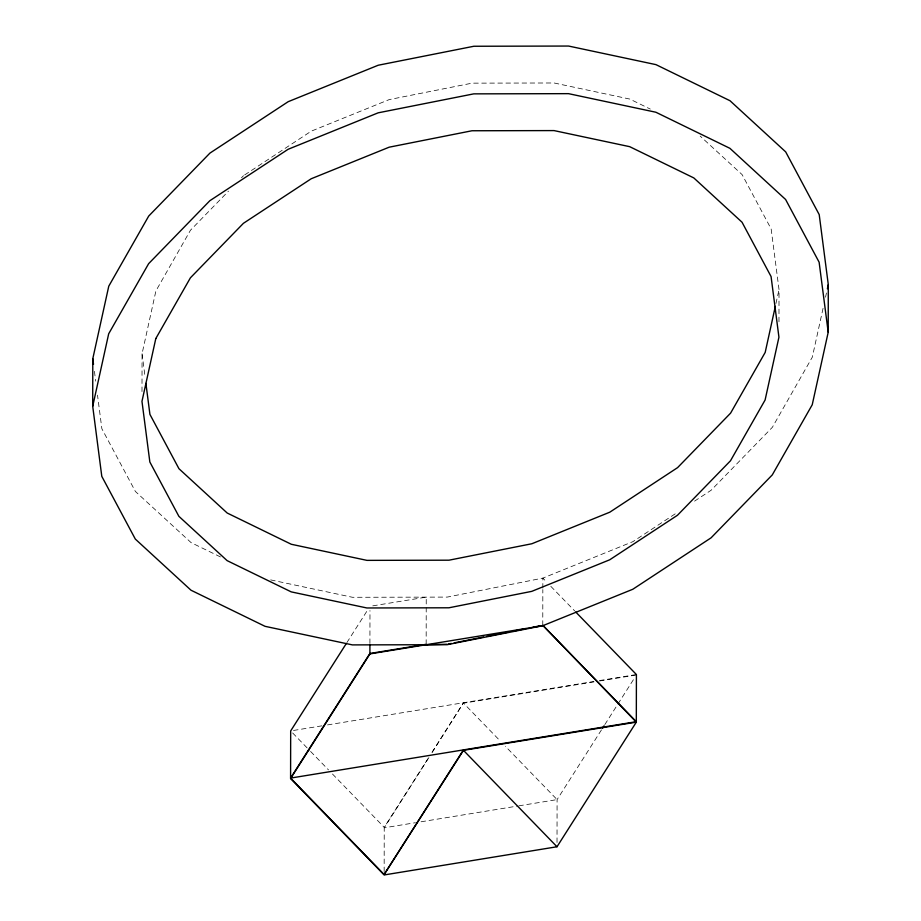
<?xml version="1.0" encoding="UTF-8"?>
<svg xmlns="http://www.w3.org/2000/svg" width="921" height="921" viewBox="0 0 921 921"><rect width="100%" height="100%" fill="white"/><g stroke="black" fill="none" stroke-linecap="round" stroke-linejoin="round"><path stroke-width="0.69" stroke-dasharray="4.61 3.45" d="M141.995 391.563L142.064 353.756L155.902 290.932L190.497 230.204L228.5 191.131M369.92 643.468L369.977 610.6M384.149 871.669L384.23 827.346L428.887 757.177M426.158 644.297L426.239 597.13L369.989 606.306M542.768 625.278L542.837 589.544M542.837 588.116L542.86 578.112L632.877 541.663L676.762 512.824M557.021 842.473L557.09 799.601L601.758 729.42M778.97 321.786L779.028 289.585L771.153 228.949L742.119 174.622L700.19 136.101M775.943 303.55L779.028 289.585M823.063 308.339L812.31 357.164L772.362 427.298L711.162 490.225L694.561 501.139M825.527 297.184L826.448 292.993M346.883 642.605L367.675 609.944M431.972 752.33L463.539 702.735L431.972 752.779M428.887 757.615L384.23 827.795L415.394 822.706M604.832 724.585L617.151 705.233M617.922 704.024L634.097 678.616M241.498 177.765L243.501 175.704M244.687 174.921L311.286 131.15L389.261 99.583L472.082 83.155L554.108 82.982L629.768 99.065L650.295 109.069M293.511 730.457L321.843 725.84M327.519 724.919L593.895 681.471M599.571 680.55L636.411 674.54M593.895 681.92L463.539 703.172L500.368 741.129M599.571 680.987L636.411 674.978M421.07 821.785L517.418 806.071M518.834 805.84L557.09 799.601L505.341 746.263M270.682 579.896L352.49 597.292L447.226 597.096L542.86 578.112L546.832 582.222M220.453 556.929L191.084 542.619L135.399 491.469L101.874 428.749L97.511 395.132M550.816 586.32L574.704 610.945M292.659 732.978L309.583 750.419M310.584 751.444L328.498 769.898M332.469 774.008L384.23 827.346M142.064 353.756L144.988 376.321M94.426 371.324L95.703 381.133"/><path stroke-width="1.38" d="M92.71 406.322L92.791 358.718L108.77 286.178L148.718 216.055L209.919 153.116L288.204 101.678L378.232 65.23L473.866 46.257L568.591 46.05L655.948 64.631L729.996 100.723L785.682 151.873L819.206 214.605L828.29 284.624L828.209 332.228L812.23 404.768L772.282 474.902L711.081 537.829L632.796 589.267L542.768 625.716L447.134 644.7L352.409 644.896L265.052 626.326L191.004 590.223L135.318 539.073L101.794 476.353L92.71 406.322L108.69 333.782L148.638 263.659L209.838 200.72L288.123 149.283L378.14 112.834L473.774 93.861L568.51 93.654L655.867 112.235L729.916 148.327L785.601 199.477L819.126 262.209L828.209 332.228M575.694 611.97L636.411 674.54L636.319 722.145L557.009 846.756L384.138 874.95L290.587 778.533L290.679 730.929L346.123 643.814M290.587 778.533L369.908 653.91L369.92 644.896M384.138 874.501L463.459 750.339L636.319 722.145L542.768 625.278L636.319 721.696L290.587 778.084L384.138 874.501L463.459 749.89M426.158 644.735L447.134 644.251M775.332 306.336L765.19 352.409L730.583 413.149L677.58 467.638L609.794 512.191L531.831 543.758L449.011 560.187L366.972 560.371L291.312 544.276L227.188 513.02L178.962 468.72L149.927 414.404L145.898 383.378M827.369 288.803L828.29 284.624M290.587 778.084L369.908 653.473L426.158 644.297M602.518 728.212L604.061 725.794M448.55 643.975L451.359 643.411M454.168 642.858L483.709 636.998M486.518 636.434L507.609 632.255M514.643 630.862L525.903 628.629M532.925 627.224L539.959 625.831M369.908 653.91L542.768 625.716M463.459 750.339L557.009 846.756M92.791 358.718L93.516 364.325M155.81 338.537L141.972 401.36L149.847 462.008L178.881 516.324L227.107 560.624L291.232 591.881L366.892 607.975L448.918 607.791L531.739 591.363L609.714 559.795L677.499 515.242L730.503 460.753L765.098 400.013L778.936 337.19L771.073 276.553L742.038 222.226L693.812 177.926L629.688 146.669L554.028 130.586L471.989 130.759L389.169 147.187L311.206 178.755L243.42 223.308L190.417 277.808L155.81 338.537"/></g></svg>
